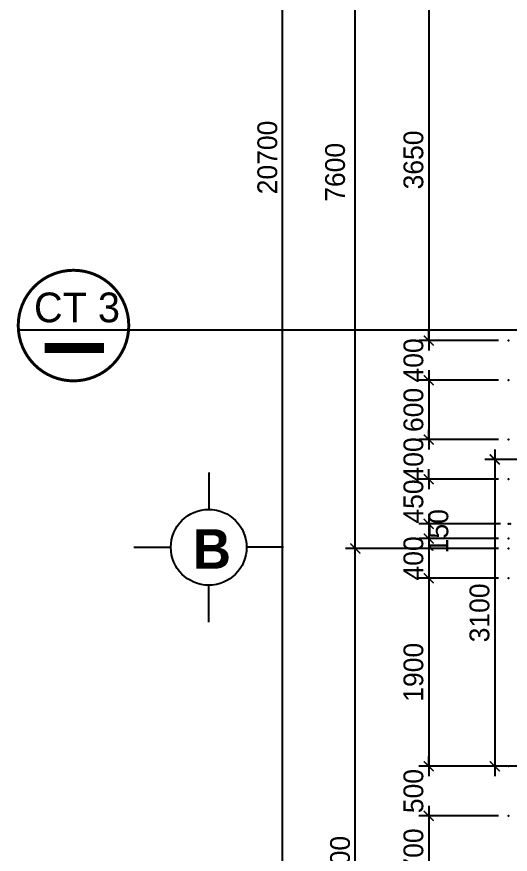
# Model space of a CAD drawing. Header units: inches. Extents: x -844707 to -690155, y -211546 to -175871.
# Drawn here: x -764540 to -759552, y -198101 to -189642 of the extents above; entities that cross this region are included whole.
import ezdxf

# ---------------------------------------------------------------- set-up
doc = ezdxf.new("R2010")
doc.units = ezdxf.units.IN
doc.header["$LTSCALE"] = 48
doc.header["$MEASUREMENT"] = 0
doc.layers.add('DWGSHARE.com-DefPoints-DWGSHARE.com', color=7, linetype='Continuous', plot=False)
for name, color, linetype in [('DWGSHARE.com-DIM-DWGSHARE.com', 251, 'Continuous'), ('DWGSHARE.com-kinh-DWGSHARE.com', 154, 'Continuous'), ('DWGSHARE.com-text-DWGSHARE.com', 3, 'Continuous')]:
    doc.layers.add(name, color=color, linetype=linetype)
doc.styles.add('AVO-B', font='')
doc.styles.add('VNI-AVO', font='')
doc.styles.get('AVO-B').set_extended_font_data('VNI-Avo', bold=True)
doc.styles.get('VNI-AVO').set_extended_font_data('VNI-Avo')
doc.dimstyles.new('tl1-100', dxfattribs={"dimtxt": 200, "dimasz": 100, "dimexe": 100, "dimexo": 100, "dimgap": 50, "dimtad": 1, "dimdec": 0, "dimzin": 0, "dimdsep": 46, "dimtxsty": 'VNI-AVO', "dimblk": 'ARCHTICK', "dimcen": 1, "dimdle": 100, "dimclrd": 256, "dimclre": 256, "dimclrt": 2, "dimadec": 0, "dimazin": 0, "dimtfac": 1, "dimtdec": 0, "dimtix": 1, "dimtofl": 0, "dimtmove": 2, "dimatfit": 3, "dimldrblk": 'ARCHTICK', "dimfxl": 1, "dimtolj": 2, "dimtzin": 0, "dimarcsym": 0})

# ---------------------------------------------------------------- blocks, each defined once
blk = doc.blocks.new('_ArchTick')
at = {"color": 0, "linetype": 'ByBlock', "const_width": 0.15}
blk.add_lwpolyline([(-0.5, -0.5), (0.5, 0.5)], dxfattribs=at)
blk = doc.blocks.new('*D148')
at = {"layer": 'DWGSHARE.com-DefPoints-DWGSHARE.com', "color": 0, "transparency": 16777216}
for p in [(-761117.8, -195013.1), (-759570.9, -195013.1), (-759570.9, -201413.1)]:
    blk.add_point(p, dxfattribs=at)
at = {"layer": 'DWGSHARE.com-DIM-DWGSHARE.com', "lineweight": -2, "transparency": 16777216}
for p, q in [((-761117.8, -201513.1), (-761117.8, -194913.1)), ((-759670.9, -195013.1), (-761217.8, -195013.1)), ((-759670.9, -201413.1), (-761217.8, -201413.1))]:
    blk.add_line(p, q, dxfattribs=at)
at = {"layer": 'DWGSHARE.com-DIM-DWGSHARE.com', "lineweight": -2, "transparency": 16777216, "xscale": 100, "yscale": 100, "zscale": 100}
for p, rotation in [((-761117.8, -195013.1), 90), ((-761117.8, -201413.1), 270)]:
    blk.add_blockref('_ArchTick', p, dxfattribs=dict(at, rotation=rotation))
at = {"layer": 'DWGSHARE.com-DIM-DWGSHARE.com', "color": 2, "transparency": 16777216, "insert": (-761271.3, -198213.1), "char_height": 200, "attachment_point": 5, "rotation": 90, "style": 'VNI-AVO'}
blk.add_mtext('\\A2;6400', dxfattribs=at)
blk = doc.blocks.new('*D149')
at = {"layer": 'DWGSHARE.com-DefPoints-DWGSHARE.com', "color": 0, "transparency": 16777216}
for p in [(-761117.8, -187413.1), (-759570.9, -187413.1), (-759570.9, -195013.1)]:
    blk.add_point(p, dxfattribs=at)
at = {"layer": 'DWGSHARE.com-DIM-DWGSHARE.com', "lineweight": -2, "transparency": 16777216}
for p, q in [((-761117.8, -195113.1), (-761117.8, -187313.1)), ((-759670.9, -187413.1), (-761217.8, -187413.1)), ((-759670.9, -195013.1), (-761217.8, -195013.1))]:
    blk.add_line(p, q, dxfattribs=at)
at = {"layer": 'DWGSHARE.com-DIM-DWGSHARE.com', "lineweight": -2, "transparency": 16777216, "xscale": 100, "yscale": 100, "zscale": 100}
for p, rotation in [((-761117.8, -187413.1), 90), ((-761117.8, -195013.1), 270)]:
    blk.add_blockref('_ArchTick', p, dxfattribs=dict(at, rotation=rotation))
at = {"layer": 'DWGSHARE.com-DIM-DWGSHARE.com', "color": 2, "transparency": 16777216, "insert": (-761321.3, -191213.1), "char_height": 200, "attachment_point": 5, "rotation": 90, "style": 'VNI-AVO'}
blk.add_mtext('\\A2;7600', dxfattribs=at)
blk = doc.blocks.new('*D151')
at = {"layer": 'DWGSHARE.com-DefPoints-DWGSHARE.com', "color": 0, "transparency": 16777216}
for p in [(-761852.8, -180713.1), (-759570.9, -180713.1), (-759570.9, -201413.1)]:
    blk.add_point(p, dxfattribs=at)
at = {"layer": 'DWGSHARE.com-DIM-DWGSHARE.com', "lineweight": -2, "transparency": 16777216}
for p, q in [((-761852.8, -201513.1), (-761852.8, -180613.1)), ((-759670.9, -180713.1), (-761952.8, -180713.1)), ((-759670.9, -201413.1), (-761952.8, -201413.1))]:
    blk.add_line(p, q, dxfattribs=at)
at = {"layer": 'DWGSHARE.com-DIM-DWGSHARE.com', "lineweight": -2, "transparency": 16777216, "xscale": 100, "yscale": 100, "zscale": 100}
for p, rotation in [((-761852.8, -180713.1), 90), ((-761852.8, -201413.1), 270)]:
    blk.add_blockref('_ArchTick', p, dxfattribs=dict(at, rotation=rotation))
at = {"layer": 'DWGSHARE.com-DIM-DWGSHARE.com', "color": 2, "transparency": 16777216, "insert": (-762006.3, -191063.1), "char_height": 200, "attachment_point": 5, "rotation": 90, "style": 'VNI-AVO'}
blk.add_mtext('\\A2;20700', dxfattribs=at)
blk = doc.blocks.new('*D157')
at = {"layer": 'DWGSHARE.com-DefPoints-DWGSHARE.com', "color": 0, "transparency": 16777216}
for p in [(-759570.9, -189263.1), (-760376, -192913.1), (-759570.9, -192913.1)]:
    blk.add_point(p, dxfattribs=at)
at = {"layer": 'DWGSHARE.com-DIM-DWGSHARE.com', "lineweight": -2, "transparency": 16777216}
for p, q in [((-760376, -189163.1), (-760376, -193013.1)), ((-759670.9, -189263.1), (-760476, -189263.1)), ((-759670.9, -192913.1), (-760476, -192913.1))]:
    blk.add_line(p, q, dxfattribs=at)
at = {"layer": 'DWGSHARE.com-DIM-DWGSHARE.com', "lineweight": -2, "transparency": 16777216, "xscale": 100, "yscale": 100, "zscale": 100}
for p, rotation in [((-760376, -189263.1), 90), ((-760376, -192913.1), 270)]:
    blk.add_blockref('_ArchTick', p, dxfattribs=dict(at, rotation=rotation))
at = {"layer": 'DWGSHARE.com-DIM-DWGSHARE.com', "color": 2, "transparency": 16777216, "insert": (-760529.6, -191088.1), "char_height": 200, "attachment_point": 5, "rotation": 90, "style": 'VNI-AVO'}
blk.add_mtext('\\A2;3650', dxfattribs=at)
blk = doc.blocks.new('*D158')
at = {"layer": 'DWGSHARE.com-DefPoints-DWGSHARE.com', "color": 0, "transparency": 16777216}
for p in [(-759570.9, -195313.1), (-760376, -197213.1), (-759570.9, -197213.1)]:
    blk.add_point(p, dxfattribs=at)
at = {"layer": 'DWGSHARE.com-DIM-DWGSHARE.com', "lineweight": -2, "transparency": 16777216}
for p, q in [((-760376, -195213.1), (-760376, -197313.1)), ((-759670.9, -195313.1), (-760476, -195313.1)), ((-759670.9, -197213.1), (-760476, -197213.1))]:
    blk.add_line(p, q, dxfattribs=at)
at = {"layer": 'DWGSHARE.com-DIM-DWGSHARE.com', "lineweight": -2, "transparency": 16777216, "xscale": 100, "yscale": 100, "zscale": 100}
for p, rotation in [((-760376, -195313.1), 90), ((-760376, -197213.1), 270)]:
    blk.add_blockref('_ArchTick', p, dxfattribs=dict(at, rotation=rotation))
at = {"layer": 'DWGSHARE.com-DIM-DWGSHARE.com', "color": 2, "transparency": 16777216, "insert": (-760529.6, -196263.1), "char_height": 200, "attachment_point": 5, "rotation": 90, "style": 'VNI-AVO'}
blk.add_mtext('\\A2;1900', dxfattribs=at)
blk = doc.blocks.new('*D159')
at = {"layer": 'DWGSHARE.com-DefPoints-DWGSHARE.com', "color": 0, "transparency": 16777216}
for p in [(-759570.9, -197213.1), (-760376, -197713.1), (-759570.9, -197713.1)]:
    blk.add_point(p, dxfattribs=at)
at = {"layer": 'DWGSHARE.com-DIM-DWGSHARE.com', "lineweight": -2, "transparency": 16777216}
for p, q in [((-760376, -197213.1), (-760376, -197113.1)), ((-759670.9, -197213.1), (-760476, -197213.1)), ((-759670.9, -197713.1), (-760476, -197713.1)), ((-760376, -197713.1), (-760376, -197813.1))]:
    blk.add_line(p, q, dxfattribs=at)
at = {"layer": 'DWGSHARE.com-DIM-DWGSHARE.com', "lineweight": -2, "transparency": 16777216, "xscale": 100, "yscale": 100, "zscale": 100}
for p, rotation in [((-760376, -197213.1), 270), ((-760376, -197713.1), 90)]:
    blk.add_blockref('_ArchTick', p, dxfattribs=dict(at, rotation=rotation))
at = {"layer": 'DWGSHARE.com-DIM-DWGSHARE.com', "color": 2, "transparency": 16777216, "insert": (-760529.6, -197463.1), "char_height": 200, "attachment_point": 5, "rotation": 90, "style": 'VNI-AVO'}
blk.add_mtext('\\A2;500', dxfattribs=at)
blk = doc.blocks.new('*D160')
at = {"layer": 'DWGSHARE.com-DefPoints-DWGSHARE.com', "color": 0, "transparency": 16777216}
for p in [(-759570.9, -197713.1), (-760376, -198413.1), (-759570.9, -198413.1)]:
    blk.add_point(p, dxfattribs=at)
at = {"layer": 'DWGSHARE.com-DIM-DWGSHARE.com', "lineweight": -2, "transparency": 16777216}
for p, q in [((-760376, -197613.1), (-760376, -198513.1)), ((-759670.9, -197713.1), (-760476, -197713.1)), ((-759670.9, -198413.1), (-760476, -198413.1))]:
    blk.add_line(p, q, dxfattribs=at)
at = {"layer": 'DWGSHARE.com-DIM-DWGSHARE.com', "lineweight": -2, "transparency": 16777216, "xscale": 100, "yscale": 100, "zscale": 100}
for p, rotation in [((-760376, -197713.1), 90), ((-760376, -198413.1), 270)]:
    blk.add_blockref('_ArchTick', p, dxfattribs=dict(at, rotation=rotation))
at = {"layer": 'DWGSHARE.com-DIM-DWGSHARE.com', "color": 2, "transparency": 16777216, "insert": (-760529.6, -198063.1), "char_height": 200, "attachment_point": 5, "rotation": 90, "style": 'VNI-AVO'}
blk.add_mtext('\\A2;700', dxfattribs=at)
blk = doc.blocks.new('*D171')
at = {"layer": 'DWGSHARE.com-DefPoints-DWGSHARE.com', "color": 0, "transparency": 16777216}
for p in [(-759570.9, -192913.1), (-760376, -193313.1), (-759570.9, -193313.1)]:
    blk.add_point(p, dxfattribs=at)
at = {"layer": 'DWGSHARE.com-DIM-DWGSHARE.com', "lineweight": -2, "transparency": 16777216}
for p, q in [((-760376, -192913.1), (-760376, -192813.1)), ((-759670.9, -192913.1), (-760476, -192913.1)), ((-759670.9, -193313.1), (-760476, -193313.1)), ((-760376, -193313.1), (-760376, -193413.1))]:
    blk.add_line(p, q, dxfattribs=at)
at = {"layer": 'DWGSHARE.com-DIM-DWGSHARE.com', "lineweight": -2, "transparency": 16777216, "xscale": 100, "yscale": 100, "zscale": 100}
for p, rotation in [((-760376, -192913.1), 270), ((-760376, -193313.1), 90)]:
    blk.add_blockref('_ArchTick', p, dxfattribs=dict(at, rotation=rotation))
at = {"layer": 'DWGSHARE.com-DIM-DWGSHARE.com', "color": 2, "transparency": 16777216, "insert": (-760529.6, -193113.1), "char_height": 200, "attachment_point": 5, "rotation": 90, "style": 'VNI-AVO'}
blk.add_mtext('\\A2;400', dxfattribs=at)
blk = doc.blocks.new('*D172')
at = {"layer": 'DWGSHARE.com-DefPoints-DWGSHARE.com', "color": 0, "transparency": 16777216}
for p in [(-759570.9, -193313.1), (-760376, -193913.1), (-759570.9, -193913.1)]:
    blk.add_point(p, dxfattribs=at)
at = {"layer": 'DWGSHARE.com-DIM-DWGSHARE.com', "lineweight": -2, "transparency": 16777216}
for p, q in [((-760376, -193213.1), (-760376, -194013.1)), ((-759670.9, -193313.1), (-760476, -193313.1)), ((-759670.9, -193913.1), (-760476, -193913.1))]:
    blk.add_line(p, q, dxfattribs=at)
at = {"layer": 'DWGSHARE.com-DIM-DWGSHARE.com', "lineweight": -2, "transparency": 16777216, "xscale": 100, "yscale": 100, "zscale": 100}
for p, rotation in [((-760376, -193313.1), 90), ((-760376, -193913.1), 270)]:
    blk.add_blockref('_ArchTick', p, dxfattribs=dict(at, rotation=rotation))
at = {"layer": 'DWGSHARE.com-DIM-DWGSHARE.com', "color": 2, "transparency": 16777216, "insert": (-760529.6, -193613.1), "char_height": 200, "attachment_point": 5, "rotation": 90, "style": 'VNI-AVO'}
blk.add_mtext('\\A2;600', dxfattribs=at)
blk = doc.blocks.new('*D173')
at = {"layer": 'DWGSHARE.com-DefPoints-DWGSHARE.com', "color": 0, "transparency": 16777216}
for p in [(-759570.9, -193913.1), (-760376, -194313.1), (-759570.9, -194313.1)]:
    blk.add_point(p, dxfattribs=at)
at = {"layer": 'DWGSHARE.com-DIM-DWGSHARE.com', "lineweight": -2, "transparency": 16777216}
for p, q in [((-760376, -193913.1), (-760376, -193813.1)), ((-759670.9, -193913.1), (-760476, -193913.1)), ((-759670.9, -194313.1), (-760476, -194313.1)), ((-760376, -194313.1), (-760376, -194413.1))]:
    blk.add_line(p, q, dxfattribs=at)
at = {"layer": 'DWGSHARE.com-DIM-DWGSHARE.com', "lineweight": -2, "transparency": 16777216, "xscale": 100, "yscale": 100, "zscale": 100}
for p, rotation in [((-760376, -193913.1), 270), ((-760376, -194313.1), 90)]:
    blk.add_blockref('_ArchTick', p, dxfattribs=dict(at, rotation=rotation))
at = {"layer": 'DWGSHARE.com-DIM-DWGSHARE.com', "color": 2, "transparency": 16777216, "insert": (-760529.6, -194113.1), "char_height": 200, "attachment_point": 5, "rotation": 90, "style": 'VNI-AVO'}
blk.add_mtext('\\A2;400', dxfattribs=at)
blk = doc.blocks.new('*D174')
at = {"layer": 'DWGSHARE.com-DefPoints-DWGSHARE.com', "color": 0, "transparency": 16777216}
for p in [(-759570.9, -194313.1), (-760376, -194763.1), (-759552, -194763.1)]:
    blk.add_point(p, dxfattribs=at)
at = {"layer": 'DWGSHARE.com-DIM-DWGSHARE.com', "lineweight": -2, "transparency": 16777216}
for p, q in [((-760376, -194313.1), (-760376, -194213.1)), ((-759670.9, -194313.1), (-760476, -194313.1)), ((-759652, -194763.1), (-760476, -194763.1)), ((-760376, -194763.1), (-760376, -194863.1))]:
    blk.add_line(p, q, dxfattribs=at)
at = {"layer": 'DWGSHARE.com-DIM-DWGSHARE.com', "lineweight": -2, "transparency": 16777216, "xscale": 100, "yscale": 100, "zscale": 100}
for p, rotation in [((-760376, -194313.1), 270), ((-760376, -194763.1), 90)]:
    blk.add_blockref('_ArchTick', p, dxfattribs=dict(at, rotation=rotation))
at = {"layer": 'DWGSHARE.com-DIM-DWGSHARE.com', "color": 2, "transparency": 16777216, "insert": (-760529.6, -194538.1), "char_height": 200, "attachment_point": 5, "rotation": 90, "style": 'VNI-AVO'}
blk.add_mtext('\\A2;450', dxfattribs=at)
blk = doc.blocks.new('*D175')
at = {"layer": 'DWGSHARE.com-DefPoints-DWGSHARE.com', "color": 0, "transparency": 16777216}
for p in [(-759570.9, -194763.1), (-760376, -194913.1), (-759570.9, -194913.1)]:
    blk.add_point(p, dxfattribs=at)
at = {"layer": 'DWGSHARE.com-DIM-DWGSHARE.com', "lineweight": -2, "transparency": 16777216}
for p, q in [((-760376, -194663.1), (-760376, -195013.1)), ((-759670.9, -194763.1), (-760476, -194763.1)), ((-759670.9, -194913.1), (-760476, -194913.1))]:
    blk.add_line(p, q, dxfattribs=at)
at = {"layer": 'DWGSHARE.com-DIM-DWGSHARE.com', "lineweight": -2, "transparency": 16777216, "xscale": 100, "yscale": 100, "zscale": 100}
for p, rotation in [((-760376, -194763.1), 90), ((-760376, -194913.1), 270)]:
    blk.add_blockref('_ArchTick', p, dxfattribs=dict(at, rotation=rotation))
at = {"layer": 'DWGSHARE.com-DIM-DWGSHARE.com', "color": 2, "transparency": 16777216, "insert": (-760276.9, -194838.1), "char_height": 200, "attachment_point": 5, "rotation": 90, "style": 'VNI-AVO'}
blk.add_mtext('\\A2;150', dxfattribs=at)
blk = doc.blocks.new('*D176')
at = {"layer": 'DWGSHARE.com-DefPoints-DWGSHARE.com', "color": 0, "transparency": 16777216}
for p in [(-759570.9, -194913.1), (-760376, -195313.1), (-759570.9, -195313.1)]:
    blk.add_point(p, dxfattribs=at)
at = {"layer": 'DWGSHARE.com-DIM-DWGSHARE.com', "lineweight": -2, "transparency": 16777216}
for p, q in [((-760376, -194813.1), (-760376, -195413.1)), ((-759670.9, -194913.1), (-760476, -194913.1)), ((-759670.9, -195313.1), (-760476, -195313.1))]:
    blk.add_line(p, q, dxfattribs=at)
at = {"layer": 'DWGSHARE.com-DIM-DWGSHARE.com', "lineweight": -2, "transparency": 16777216, "xscale": 100, "yscale": 100, "zscale": 100}
for p, rotation in [((-760376, -194913.1), 90), ((-760376, -195313.1), 270)]:
    blk.add_blockref('_ArchTick', p, dxfattribs=dict(at, rotation=rotation))
at = {"layer": 'DWGSHARE.com-DIM-DWGSHARE.com', "color": 2, "transparency": 16777216, "insert": (-760529.6, -195113.1), "char_height": 200, "attachment_point": 5, "rotation": 90, "style": 'VNI-AVO'}
blk.add_mtext('\\A2;400', dxfattribs=at)
blk = doc.blocks.new('*D816')
at = {"layer": 'DWGSHARE.com-DefPoints-DWGSHARE.com', "color": 0, "transparency": 16777216}
for p in [(-758549.5, -194113.1), (-759708.5, -197213.1), (-758380.8, -197213.1)]:
    blk.add_point(p, dxfattribs=at)
at = {"layer": 'DWGSHARE.com-DIM-DWGSHARE.com', "lineweight": -2, "transparency": 16777216}
for p, q in [((-759708.5, -194013.1), (-759708.5, -197313.1)), ((-758649.5, -194113.1), (-759808.5, -194113.1)), ((-758480.8, -197213.1), (-759808.5, -197213.1))]:
    blk.add_line(p, q, dxfattribs=at)
at = {"layer": 'DWGSHARE.com-DIM-DWGSHARE.com', "lineweight": -2, "transparency": 16777216, "xscale": 100, "yscale": 100, "zscale": 100}
for p, rotation in [((-759708.5, -194113.1), 90), ((-759708.5, -197213.1), 270)]:
    blk.add_blockref('_ArchTick', p, dxfattribs=dict(at, rotation=rotation))
at = {"layer": 'DWGSHARE.com-DIM-DWGSHARE.com', "color": 2, "transparency": 16777216, "insert": (-759862, -195663.1), "char_height": 200, "attachment_point": 5, "rotation": 90, "style": 'VNI-AVO'}
blk.add_mtext('\\A2;3100', dxfattribs=at)

msp = doc.modelspace()

# ---------------------------------------------------------------- linework, layer by layer
at = {"layer": 'DWGSHARE.com-DIM-DWGSHARE.com'}
for p, q in [((-762599.3, -194243.8), (-762599.3, -194617.8)), ((-763356.3, -195000.8), (-762982.3, -195000.8)), ((-761842.3, -195000.8), (-762216.3, -195000.8)), ((-762599.3, -195757.8), (-762599.3, -195383.8))]:
    msp.add_line(p, q, dxfattribs=at)
at = {"layer": 'DWGSHARE.com-DIM-DWGSHARE.com', "const_width": 30}
msp.add_lwpolyline([(-763966.1, -192202.4, 1), (-763966.1, -193319.6, 1), (-763966.1, -192202.4)], format="xyb", close=True, dxfattribs=at)
at = {"layer": 'DWGSHARE.com-DIM-DWGSHARE.com', "const_width": 100}
msp.add_lwpolyline([(-764259.1, -192987.7), (-763658.7, -192987.7)], dxfattribs=at)
at = {"layer": 'DWGSHARE.com-DIM-DWGSHARE.com'}
msp.add_circle((-762599.3, -195000.8), 383, dxfattribs=at)
at = {"layer": 'DWGSHARE.com-kinh-DWGSHARE.com'}
msp.add_lwpolyline([(-757330.7, -193679.8), (-758080.5, -192807.1), (-764522.8, -192807.1)], dxfattribs=at)

# ---------------------------------------------------------------- texts
at = {"layer": 'DWGSHARE.com-text-DWGSHARE.com', "style": 'VNI-AVO'}
msp.add_text('CT 3', height=300, dxfattribs=at).set_placement((-764365.4, -192727.5))
at = {"layer": 'DWGSHARE.com-text-DWGSHARE.com', "color": 3, "style": 'AVO-B'}
msp.add_text('B', height=400, dxfattribs=at).set_placement((-762760.5, -195217.6))

# ---------------------------------------------------------------- dimensions: what is measured, and where the dimension line sits
at = {"layer": 'DWGSHARE.com-DIM-DWGSHARE.com'}
for base, p1, p2, angle, picture, middle in [((-761852.8, -180713.1), (-759570.9, -201413.1), (-759570.9, -180713.1), 270, '*D151', (-762006.3, -191063.1)), ((-759708.5, -197213.1), (-758549.5, -194113.1), (-758380.8, -197213.1), 90, '*D816', (-759862, -195663.1)), ((-761117.8, -195013.1), (-759570.9, -201413.1), (-759570.9, -195013.1), 270, '*D148', (-761271.3, -198213.1)), ((-760376, -197213.1), (-759570.9, -195313.1), (-759570.9, -197213.1), 90, '*D158', (-760529.6, -196263.1)), ((-760376, -197713.1), (-759570.9, -197213.1), (-759570.9, -197713.1), 90, '*D159', (-760529.6, -197463.1)), ((-760376, -198413.1), (-759570.9, -197713.1), (-759570.9, -198413.1), 90, '*D160', (-760529.6, -198063.1))]:
    dim = msp.add_linear_dim(base=base, p1=p1, p2=p2, angle=angle, dimstyle='tl1-100', dxfattribs=at)
    dim.commit()
    dim.dimension.update_dxf_attribs({"geometry": picture, "text_midpoint": middle})
for base, p1, p2, angle, override, picture, middle in [((-761117.8, -187413.1), (-759570.9, -195013.1), (-759570.9, -187413.1), 270, {"dimgap": 100, "dimtih": 0, "dimtoh": 0, "dimtol": 0, "dimlim": 0, "dimtix": 1, "dimtmove": 1}, '*D149', (-761321.3, -191213.1)), ((-760376, -192913.1), (-759570.9, -189263.1), (-759570.9, -192913.1), 90, {"dimtmove": 1}, '*D157', (-760529.6, -191088.1)), ((-760376, -193313.1), (-759570.9, -192913.1), (-759570.9, -193313.1), 90, {"dimtmove": 1}, '*D171', (-760529.6, -193113.1)), ((-760376, -193913.1), (-759570.9, -193313.1), (-759570.9, -193913.1), 90, {"dimtmove": 1}, '*D172', (-760529.6, -193613.1)), ((-760376, -194313.1), (-759570.9, -193913.1), (-759570.9, -194313.1), 90, {"dimtmove": 1}, '*D173', (-760529.6, -194113.1)), ((-760376, -194763.1), (-759570.9, -194313.1), (-759552, -194763.1), 90, {"dimtmove": 1}, '*D174', (-760529.6, -194538.1))]:
    dim = msp.add_linear_dim(base=base, p1=p1, p2=p2, angle=angle, dimstyle='tl1-100', override=override, dxfattribs=at)
    dim.commit()
    dim.dimension.update_dxf_attribs({"geometry": picture, "text_midpoint": middle})
for base, p1, p2, picture, middle in [((-760376, -194913.1), (-759570.9, -194763.1), (-759570.9, -194913.1), '*D175', (-760123.4, -194838.1)), ((-760376, -195313.1), (-759570.9, -194913.1), (-759570.9, -195313.1), '*D176', (-760376, -195113.1))]:
    dim = msp.add_linear_dim(base=base, p1=p1, p2=p2, angle=90, dimstyle='tl1-100', override={"dimtmove": 1}, dxfattribs=at)
    dim.commit()
    dim.dimension.update_dxf_attribs({"geometry": picture, "text_midpoint": middle, "dimtype": 160})

doc.saveas('drawing.dxf')
